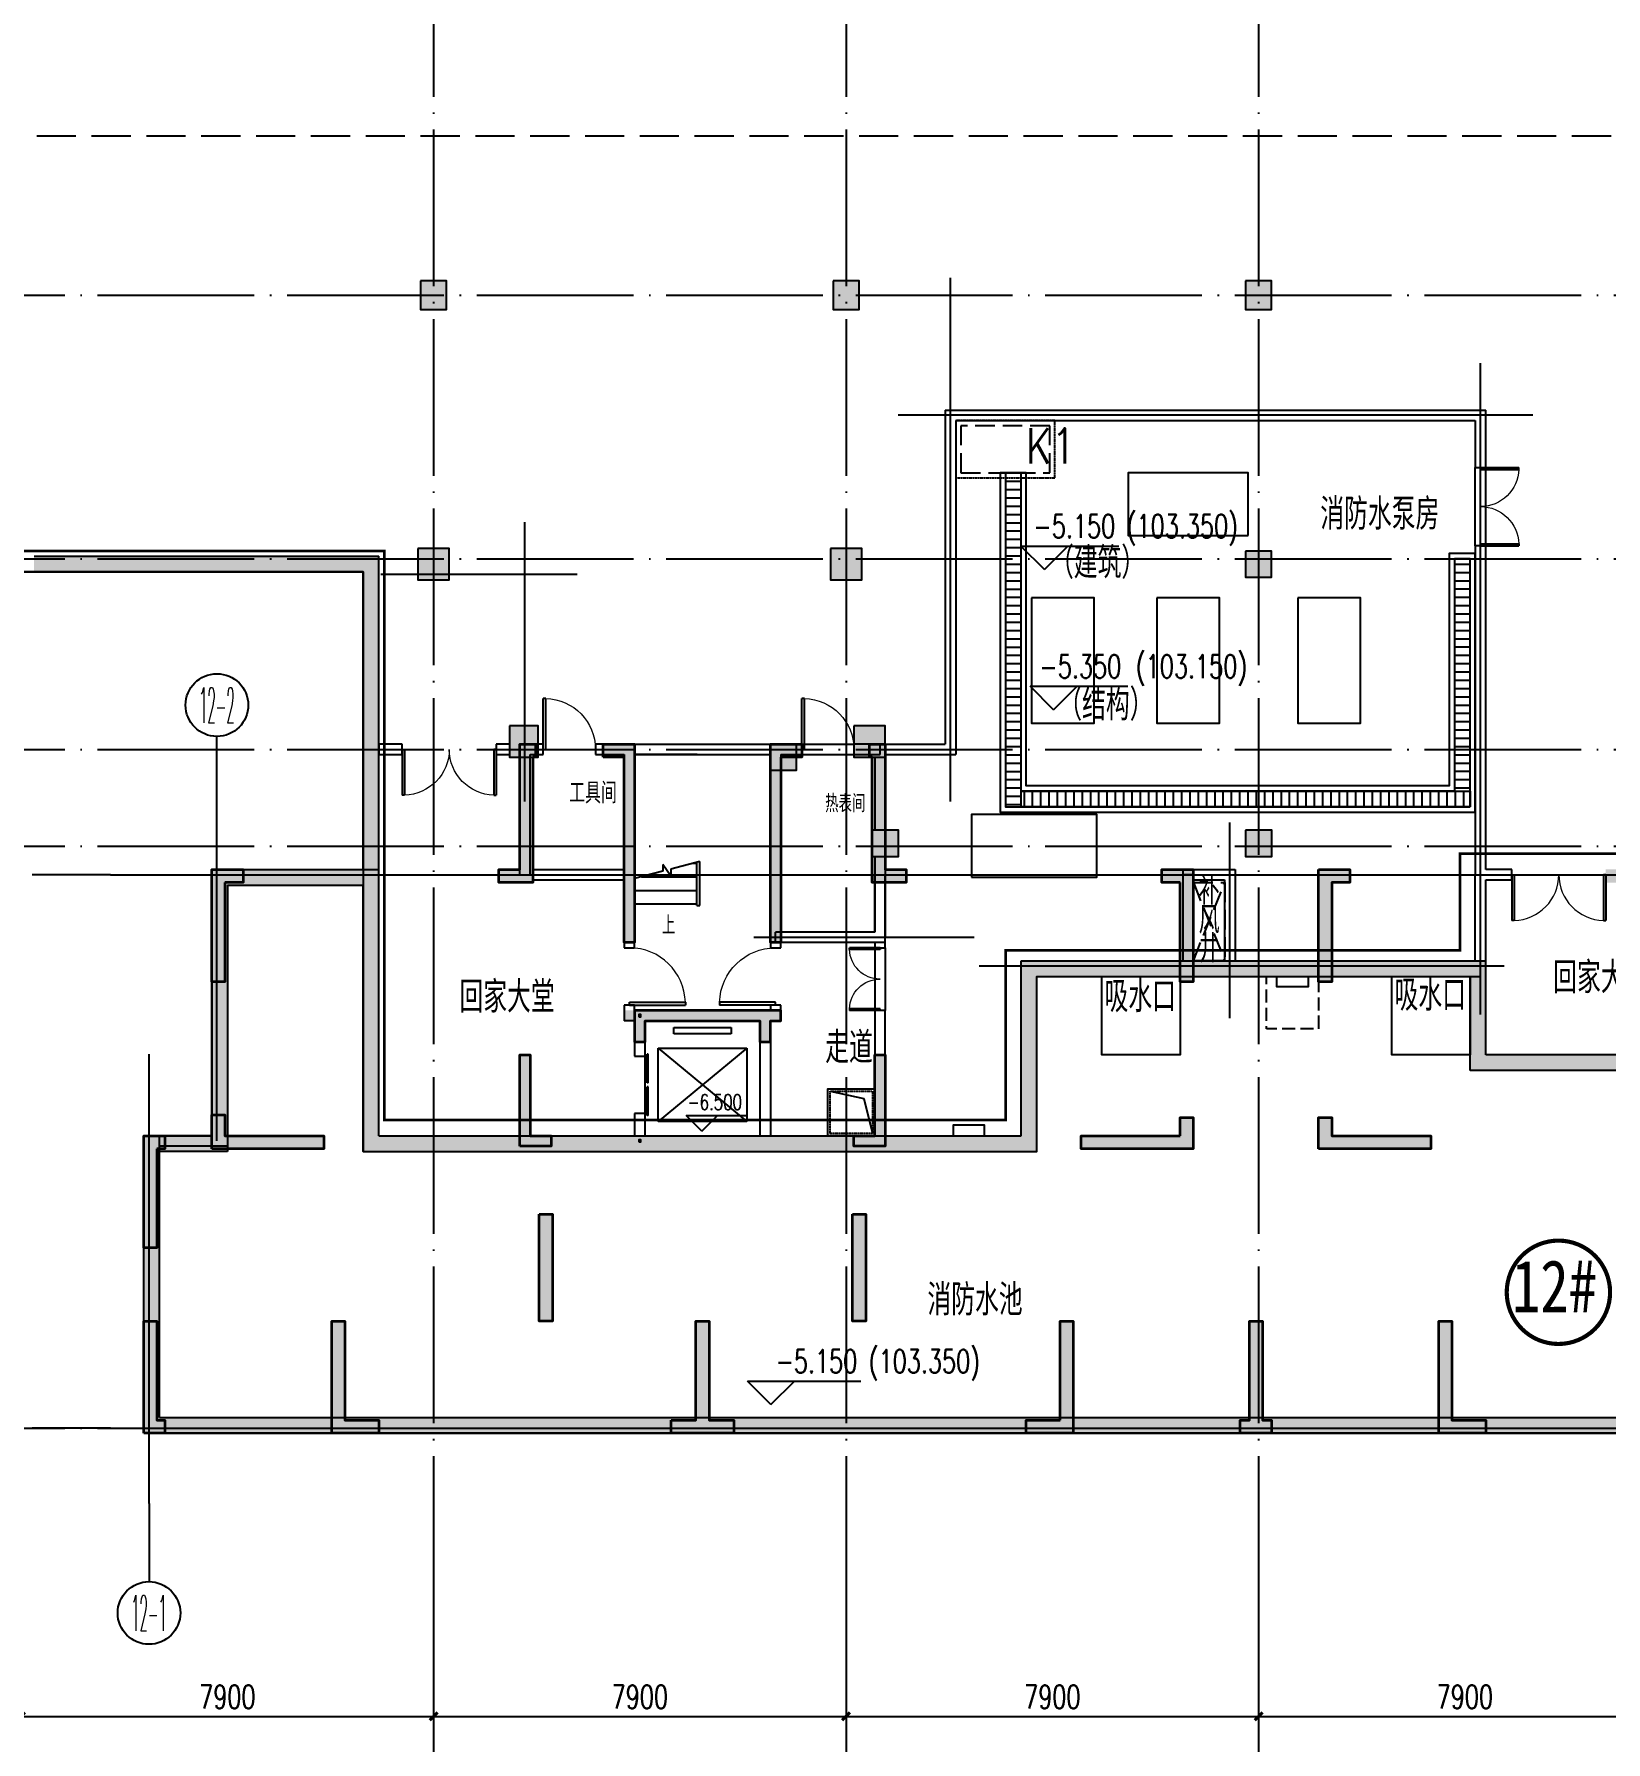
# Model space of a CAD drawing. Extents: x 290727 to 13733020, y 1731457 to 3643100.
# Drawn here: x 584762 to 614862, y 1749914 to 1782624 of the extents above; entities that cross this region are included whole.
import ezdxf
from ezdxf.enums import TextEntityAlignment as Align

# ---------------------------------------------------------------- set-up
doc = ezdxf.new("R2010")
doc.units = 0
doc.header["$LTSCALE"] = 10
doc.linetypes.add('DASH', pattern=[0.35, 0.25, -0.1])
doc.linetypes.add('DOTE', pattern=[2.42, 2, -0.2, 0.02, -0.2])
doc.layers.get('0').update_dxf_attribs({"linetype": 'CONTINUOUS'})
for name, color, linetype in [('-A-车行道路', 8, 'CONTINUOUS'), ('AXIS', 3, 'CONTINUOUS'), ('AXIS_TEXT', 7, 'CONTINUOUS'), ('COLUMN', 9, 'CONTINUOUS'), ('DIM_ELEV', 3, 'CONTINUOUS'), ('DIM_SYMB', 3, 'CONTINUOUS'), ('DOTE', 8, 'DOTE'), ('EVTR', 2, 'CONTINUOUS'), ('PROMPT', 1, 'CONTINUOUS'), ('PUB_HATCH', 8, 'CONTINUOUS'), ('PUB_TEXT', 7, 'CONTINUOUS'), ('STAIR', 2, 'CONTINUOUS'), ('TWT_水泵', 7, 'CONTINUOUS'), ('WALL', 255, 'CONTINUOUS'), ('WINDOW', 4, 'CONTINUOUS'), ('主楼楼号', 6, 'CONTINUOUS'), ('作业图', 4, 'CONTINUOUS'), ('文字', 4, 'CONTINUOUS'), ('水箱', 7, 'CONTINUOUS'), ('看线', 163, 'CONTINUOUS'), ('防火分区示意线', 4, 'CONTINUOUS'), ('防火分区线', 7, 'CONTINUOUS'), ('集水坑', 181, 'DASH'), ('风井', 211, 'CONTINUOUS')]:
    doc.layers.add(name, color=color, linetype=linetype)
doc.layers.add('DIM_MODI', color=6, linetype='CONTINUOUS', plot=False)
doc.layers.add('S_ConcWall', color=8, linetype='CONTINUOUS', lineweight=35)
doc.layers.add('TEXT', color=7, linetype='CONTINUOUS', lineweight=13)
doc.layers.get('0').off()
doc.styles.add('_HZTXT', font='simplex.shx', dxfattribs={"width": 0.8, "bigfont": 'HZTXT.shx'})
doc.styles.add('_TCH_AXIS', font='COMPLEX', dxfattribs={"bigfont": 'GBCBIG'})
doc.styles.add('_TCH_DIM', font='SIMPLEX', dxfattribs={"bigfont": 'GBCBIG'})
doc.styles.add('_TCH_DIM_T3', font='SIMPLEX', dxfattribs={"width": 0.705882, "bigfont": 'GBCBIG'})
doc.styles.add('COMPLEX', font='COMPLEX')
doc.styles.add('HNSJY', font='HNSJY-07', dxfattribs={"width": 0.8, "bigfont": 'HNSJY-HZ'})
doc.styles.add('黑体', font='simhei.ttf', dxfattribs={"width": 0.7})
doc.dimstyles.new('_TCH_ARCH&&150', dxfattribs={"dimtxt": 446.25, "dimasz": 150, "dimexe": 375, "dimexo": 450, "dimgap": 150, "dimtad": 1, "dimdec": 0, "dimzin": 0, "dimdsep": 46, "dimtxsty": '_TCH_DIM_T3', "dimblk": 'ARCHTICK', "dimcen": 0.09, "dimclrt": 7, "dimazin": 2, "dimtfac": 1, "dimtdec": 0, "dimtix": 1, "dimtmove": 2, "dimatfit": 3, "dimfxl": 1, "dimtolj": 1, "dimtzin": 0, "dimarcsym": 0})
pattern_1 = [(180.002708, (0, 0), (0.007502, -158.75), [])]

# ---------------------------------------------------------------- blocks, each defined once
blk = doc.blocks.new('_ArchTick')
at = {"color": 0, "linetype": 'ByBlock', "const_width": 0.4}
blk.add_lwpolyline([(-0.5, -0.5), (0.5, 0.5)], dxfattribs=at)
blk = doc.blocks.new('*D112')
at = {"layer": 'AXIS', "color": 0, "linetype": 'Continuous', "lineweight": -2, "transparency": 16777216}
for p, q in [((99584, 11750), (99584, 9346)), ((107484, 11750), (107484, 9346)), ((99584, 9721), (107484, 9721))]:
    blk.add_line(p, q, dxfattribs=at)
at = {"layer": 'AXIS', "color": 0, "linetype": 'Continuous', "lineweight": -2, "transparency": 16777216, "xscale": 150, "yscale": 150, "zscale": 150, "rotation": 180}
blk.add_blockref('_ArchTick', (99584, 9721), dxfattribs=at)
at = {"layer": 'AXIS', "color": 0, "linetype": 'Continuous', "lineweight": -2, "transparency": 16777216, "xscale": 150, "yscale": 150, "zscale": 150}
blk.add_blockref('_ArchTick', (107484, 9721), dxfattribs=at)
at = {"layer": 'AXIS', "color": 7, "linetype": 'Continuous', "transparency": 16777216, "insert": (103534, 10095), "char_height": 446.2, "attachment_point": 5, "style": '_TCH_DIM_T3'}
blk.add_mtext('\\A1;7900', dxfattribs=at)
blk = doc.blocks.new('*D113')
at = {"layer": 'AXIS', "color": 0, "linetype": 'Continuous', "lineweight": -2, "transparency": 16777216}
for p, q in [((107484, 11750), (107484, 9346)), ((115384, 11750), (115384, 9346)), ((107484, 9721), (115384, 9721))]:
    blk.add_line(p, q, dxfattribs=at)
at = {"layer": 'AXIS', "color": 0, "linetype": 'Continuous', "lineweight": -2, "transparency": 16777216, "xscale": 150, "yscale": 150, "zscale": 150, "rotation": 180}
blk.add_blockref('_ArchTick', (107484, 9721), dxfattribs=at)
at = {"layer": 'AXIS', "color": 0, "linetype": 'Continuous', "lineweight": -2, "transparency": 16777216, "xscale": 150, "yscale": 150, "zscale": 150}
blk.add_blockref('_ArchTick', (115384, 9721), dxfattribs=at)
at = {"layer": 'AXIS', "color": 7, "linetype": 'Continuous', "transparency": 16777216, "insert": (111434, 10095), "char_height": 446.2, "attachment_point": 5, "style": '_TCH_DIM_T3'}
blk.add_mtext('\\A1;7900', dxfattribs=at)
blk = doc.blocks.new('*D114')
at = {"layer": 'AXIS', "color": 0, "linetype": 'Continuous', "lineweight": -2, "transparency": 16777216}
for p, q in [((115384, 11750), (115384, 9346)), ((123284, 11750), (123284, 9346)), ((115384, 9721), (123284, 9721))]:
    blk.add_line(p, q, dxfattribs=at)
at = {"layer": 'AXIS', "color": 0, "linetype": 'Continuous', "lineweight": -2, "transparency": 16777216, "xscale": 150, "yscale": 150, "zscale": 150, "rotation": 180}
blk.add_blockref('_ArchTick', (115384, 9721), dxfattribs=at)
at = {"layer": 'AXIS', "color": 0, "linetype": 'Continuous', "lineweight": -2, "transparency": 16777216, "xscale": 150, "yscale": 150, "zscale": 150}
blk.add_blockref('_ArchTick', (123284, 9721), dxfattribs=at)
at = {"layer": 'AXIS', "color": 7, "linetype": 'Continuous', "transparency": 16777216, "insert": (119334, 10095), "char_height": 446.2, "attachment_point": 5, "style": '_TCH_DIM_T3'}
blk.add_mtext('\\A1;7900', dxfattribs=at)
blk = doc.blocks.new('*D115')
at = {"layer": 'AXIS', "color": 0, "linetype": 'Continuous', "lineweight": -2, "transparency": 16777216}
for p, q in [((123284, 11750), (123284, 9346)), ((131184, 11750), (131184, 9346)), ((123284, 9721), (131184, 9721))]:
    blk.add_line(p, q, dxfattribs=at)
at = {"layer": 'AXIS', "color": 0, "linetype": 'Continuous', "lineweight": -2, "transparency": 16777216, "xscale": 150, "yscale": 150, "zscale": 150, "rotation": 180}
blk.add_blockref('_ArchTick', (123284, 9721), dxfattribs=at)
at = {"layer": 'AXIS', "color": 0, "linetype": 'Continuous', "lineweight": -2, "transparency": 16777216, "xscale": 150, "yscale": 150, "zscale": 150}
blk.add_blockref('_ArchTick', (131184, 9721), dxfattribs=at)
at = {"layer": 'AXIS', "color": 7, "linetype": 'Continuous', "transparency": 16777216, "insert": (127234, 10095), "char_height": 446.2, "attachment_point": 5, "style": '_TCH_DIM_T3'}
blk.add_mtext('\\A1;7900', dxfattribs=at)
blk = doc.blocks.new('_AXISO')
blk.add_circle((0, 0), 0.5)
at = {"layer": 'AXIS_TEXT', "style": 'COMPLEX', "width": 1.041667}
blk.add_attdef('A', text='', height=0.56, dxfattribs=at).set_placement((-0.25, -0.28), (0.25, -0.28), align=Align.FIT)
blk = doc.blocks.new('A$C1EDA5D86')
at = {"layer": 'AXIS'}
for p, q in [((8000, 20248), (8000, 21748)), ((5961, 19100), (4461, 19100)), ((5961, 8500), (4461, 8500)), ((6700, 7058), (6700, 5558))]:
    blk.add_line(p, q, dxfattribs=at)
at = {"layer": 'DOTE'}
for p, q in [((8000, 14000), (8000, 20248)), ((5961, 19100), (71664, 19100)), ((6700, 7058), (6700, 15662)), ((5961, 8500), (71664, 8500))]:
    blk.add_line(p, q, dxfattribs=at)
at = {"layer": 'AXIS'}
ref = blk.add_blockref('_AXISO', (8000, 22348), dxfattribs=dict(at, xscale=1200, yscale=1200, zscale=1200))
ref.add_attrib('A', '12-2', dxfattribs={"layer": 'AXIS_TEXT', "height": 678.8, "style": '_TCH_AXIS', "width": 0.28}).set_placement((7661, 22008), (8339, 22008), align=Align.FIT)
ref = blk.add_blockref('_AXISO', (6700, 4958), dxfattribs=dict(at, xscale=1200, yscale=1200, zscale=1200))
ref.add_attrib('A', '12-1', dxfattribs={"layer": 'AXIS_TEXT', "height": 678.8, "style": '_TCH_AXIS', "width": 0.3}).set_placement((6361, 4618), (7039, 4618), align=Align.FIT)
blk = doc.blocks.new('A$C36882DA5')
at = {"layer": 'TWT_水泵', "color": 8, "ltscale": 5}
blk.add_lwpolyline([(-4350, -2200), (-4350, -1000), (-6650, -1000), (-6650, -2200), (-4350, -2200)], dxfattribs=at)
at = {"layer": '文字', "color": 8, "linetype": 'Continuous', "flags": 128}
for points in [[(-8500, -3400), (-8500, -5800), (-7300, -5800), (-7300, -3400)], [(-6100, -3400), (-6100, -5800), (-4900, -5800), (-4900, -3400)], [(-3400, -3400), (-3400, -5800), (-2200, -5800), (-2200, -3400)], [(-9650, -8750), (-7250, -8750), (-7250, -7550), (-9650, -7550)]]:
    blk.add_lwpolyline(points, close=True, dxfattribs=at)
at = {"layer": '文字', "linetype": 'Continuous', "flags": 128}
for points in [[(-5650, -10650), (-5650, -12150), (-7150, -12150), (-7150, -10650)], [(-100, -10650), (-100, -12150), (-1600, -12150), (-1600, -10650)]]:
    blk.add_lwpolyline(points, close=True, dxfattribs=at)
at = {"layer": '水箱', "color": 4, "linetype": 'DASH', "ltscale": 100, "flags": 128}
blk.add_lwpolyline([(-4000, -10650), (-3000, -10650), (-3000, -11650), (-4000, -11650)], close=True, dxfattribs=at)
blk = doc.blocks.new('A$C0FD13E37')
h = blk.add_hatch(color=0)
h.dxf.hatch_style = 1
h.paths.add_polyline_path([(13575, 4200), (13825, 4200), (13825, 2150), (13575, 2150)])
h.paths.add_polyline_path([(7575, 4200), (7825, 4200), (7825, 2150), (7575, 2150)])
h.paths.add_polyline_path([(3600, 0), (3600, 2150), (3850, 2150), (3850, 250), (4500, 250), (4500, 0)])
h.paths.add_polyline_path([(8800, 12950), (8800, 13200), (9400, 13200), (9400, 9400), (9200, 9400), (9200, 12950)])
h.paths.add_polyline_path([(12200, 12950), (12200, 9400), (12000, 9400), (12000, 13200), (12600, 13200), (12600, 12950)])
h.paths.add_polyline_path([(7200, 5500), (7200, 7250), (7400, 7250), (7400, 5700), (7800, 5700), (7800, 5500)])
h.paths.add_polyline_path([(14000, 5700), (14000, 7250), (14200, 7250), (14200, 5500), (13600, 5500), (13600, 5700)])
h.paths.add_polyline_path([(0, 0), (0, 2150), (250, 2150), (250, 250), (400, 250), (400, 0)])
h.paths.add_polyline_path([(250, 5450), (250, 3550), (0, 3550), (0, 5700), (400, 5700), (400, 5450)])
h.paths.add_polyline_path([(10100, 250), (10575, 250), (10575, 2150), (10825, 2150), (10825, 250), (11300, 250), (11300, 0), (10575, 0), (10100, 0)])
h.paths.add_polyline_path([(17550, 250), (17550, 2150), (17800, 2150), (17800, 0), (16900, 0), (16900, 250)])
h.paths.add_polyline_path([(19850, 5700), (19850, 6050), (20100, 6050), (20100, 5450), (17950, 5450), (17950, 5700)])
h.paths.add_polyline_path([(7450, 12950), (7450, 10550), (6800, 10550), (6800, 10800), (7200, 10800), (7200, 13200), (7500, 13200), (7500, 12950)])
h.paths.add_polyline_path([(14200, 13200), (14200, 10800), (14600, 10800), (14600, 10550), (13950, 10550), (13950, 12950), (13900, 12950), (13900, 13200)])
h.paths.add_polyline_path([(19850, 10550), (19500, 10550), (19500, 10800), (20100, 10800), (20100, 8650), (19850, 8650)])
h.paths.add_polyline_path([(1300, 5450), (1300, 6100), (1550, 6100), (1550, 5700), (3450, 5700), (3450, 5450)])
h.paths.add_polyline_path([(1550, 10550), (1550, 8650), (1300, 8650), (1300, 10800), (1900, 10800), (1900, 10550)])
h.paths.add_polyline_path([(28775, 4200), (29025, 4200), (29025, 2150), (28775, 2150)])
h.paths.add_polyline_path([(34775, 4199), (35025, 4199), (35025, 2149), (34775, 2149)])
h.paths.add_polyline_path([(38750, 250), (38750, 2149), (39000, 2149), (39000, 0), (38100, 0), (38100, 250)])
h.paths.add_polyline_path([(33400, 12949), (33800, 12949), (33800, 13199), (33200, 13199), (33200, 9399), (33400, 9399)])
h.paths.add_polyline_path([(30600, 13200), (30600, 9400), (30400, 9400), (30400, 12950), (30000, 12950), (30000, 13200)])
h.paths.add_polyline_path([(35200, 5700), (35200, 7249), (35400, 7249), (35400, 5500), (34800, 5500), (34800, 5700)])
h.paths.add_polyline_path([(28400, 5500), (28400, 7250), (28600, 7250), (28600, 5700), (29000, 5700), (29000, 5500)])
h.paths.add_polyline_path([(31300, 250), (31774, 250), (31775, 2150), (32025, 2150), (32024, 250), (32500, 250), (32500, 0), (32024, 0), (31300, 0)])
h.paths.add_polyline_path([(24800, 0), (24800, 2150), (25050, 2150), (25050, 250), (25700, 250), (25700, 0)])
h.paths.add_polyline_path([(22500, 5450), (22500, 6050), (22750, 6050), (22750, 5700), (24650, 5700), (24650, 5450)])
h.paths.add_polyline_path([(22500, 10800), (23100, 10800), (23100, 10550), (22750, 10550), (22750, 8650), (22500, 8650)])
h.paths.add_polyline_path([(28650, 12950), (28650, 10550), (28000, 10550), (28000, 10800), (28400, 10800), (28400, 13200), (28700, 13200), (28700, 12950)])
h.paths.add_polyline_path([(35400, 13199), (35400, 10799), (35800, 10799), (35800, 10549), (35150, 10549), (35150, 12949), (35100, 12949), (35100, 13199)])
h.paths.add_polyline_path([(41050, 5700), (41050, 6099), (41300, 6099), (41300, 5450), (39150, 5450), (39150, 5700)])
h.paths.add_polyline_path([(41300, 10799), (41300, 8649), (41050, 8649), (41050, 10549), (40700, 10549), (40700, 10799)])
h.paths.add_polyline_path([(42350, 5450), (42200, 5450), (42200, 5700), (42600, 5700), (42600, 3549), (42350, 3549)])
h.paths.add_polyline_path([(42600, 0), (42200, 0), (42200, 250), (42350, 250), (42350, 2149), (42600, 2149)])
h.paths.add_polyline_path([(21600, 0), (21175, 0), (21000, 0), (21000, 250), (21175, 250), (21175, 2150), (21425, 2150), (21425, 250), (21600, 250)])
h.paths.add_polyline_path([(30600, 8100), (30400, 8100), (30400, 7900), (30600, 7900), (30600, 7500), (30800, 7500), (30800, 7900), (33000, 7899), (33000, 7500), (33200, 7500), (33200, 7900), (33200, 7900), (33200, 8099)])
h.paths.add_polyline_path([(56275, 4200), (56525, 4200), (56525, 2150), (56275, 2150)])
h.paths.add_polyline_path([(50275, 4200), (50525, 4200), (50525, 2150), (50275, 2150)])
h.paths.add_polyline_path([(46300, 0), (46300, 2150), (46550, 2150), (46550, 250), (47200, 250), (47200, 0)])
h.paths.add_polyline_path([(51500, 12950), (51500, 13200), (52100, 13200), (52100, 9400), (51900, 9400), (51900, 12950)])
h.paths.add_polyline_path([(54900, 12950), (54900, 9400), (54700, 9400), (54700, 13200), (55300, 13200), (55300, 12950)])
h.paths.add_polyline_path([(49900, 5500), (49900, 7250), (50100, 7250), (50100, 5700), (50500, 5700), (50500, 5500)])
h.paths.add_polyline_path([(56700, 5700), (56700, 7250), (56900, 7250), (56900, 5500), (56300, 5500), (56300, 5700)])
h.paths.add_polyline_path([(42700, 0), (42700, 2150), (42950, 2150), (42950, 250), (43100, 250), (43100, 0)])
h.paths.add_polyline_path([(42950, 5450), (42950, 3550), (42700, 3550), (42700, 5700), (43100, 5700), (43100, 5450)])
h.paths.add_polyline_path([(52800, 250), (53275, 250), (53275, 2150), (53525, 2150), (53525, 250), (54000, 250), (54000, 0), (53275, 0), (52800, 0)])
h.paths.add_polyline_path([(60250, 250), (60250, 2150), (60500, 2150), (60500, 0), (59600, 0), (59600, 250)])
h.paths.add_polyline_path([(62550, 5700), (62550, 6050), (62800, 6050), (62800, 5450), (60300, 5450), (60300, 5700)])
h.paths.add_polyline_path([(50150, 12950), (50150, 10550), (49500, 10550), (49500, 10800), (49900, 10800), (49900, 13200), (50200, 13200), (50200, 12950)])
h.paths.add_polyline_path([(56900, 13200), (56900, 10800), (57300, 10800), (57300, 10550), (56650, 10550), (56650, 12950), (56600, 12950), (56600, 13200)])
h.paths.add_polyline_path([(62550, 10550), (62200, 10550), (62200, 10800), (62800, 10800), (62800, 8650), (62550, 8650)])
h.paths.add_polyline_path([(44000, 5450), (44000, 6100), (44250, 6100), (44250, 5700), (46500, 5700), (46500, 5450)])
h.paths.add_polyline_path([(44250, 10550), (44250, 8650), (44000, 8650), (44000, 10800), (44600, 10800), (44600, 10550)])
h.paths.add_polyline_path([(63850, 0), (63675, 0), (63675, 250), (63850, 250), (63850, 2150), (64100, 2150), (64100, 250), (64100, 0)])
h.paths.add_polyline_path([(63850, 3549), (63850, 5450), (63700, 5450), (63700, 5700), (64100, 5700), (64100, 3549)])
h.paths.add_polyline_path([(52100, 8100), (51900, 8100), (51900, 7900), (52100, 7900), (52100, 7500), (52300, 7500), (52300, 7900), (54500, 7900), (54500, 7500), (54700, 7500), (54700, 7900), (54900, 7900), (54900, 8100)])
h.paths.add_polyline_path([(9600, 7900), (11800, 7900)], flags=17)
edge = h.paths.add_edge_path()
edge.add_line((11800, 7500), (11800, 7900))
edge.add_line((11800, 7500), (11800, 7900))
edge = h.paths.add_edge_path()
edge.add_line((12000, 8100), (9400, 8100))
edge.add_line((9400, 8100), (9200, 8100))
edge.add_line((9200, 8100), (9200, 7900))
edge.add_line((9200, 7900), (9400, 7900))
h = blk.add_hatch(color=0)
h.dxf.hatch_style = 1
h.paths.add_polyline_path([(9400, 8100), (9400, 7900), (9400, 7900), (9400, 7500), (9600, 7500), (9600, 7900), (11800, 7900), (11800, 7500), (12000, 7500), (12000, 7900), (12200, 7900), (12200, 8100)])
at = {"layer": 'S_ConcWall', "color": 0, "lineweight": 35, "ltscale": 1}
for points in [[(7450, 12950), (7450, 10550), (6800, 10550), (6800, 10800), (7200, 10800), (7200, 13200), (7500, 13200), (7500, 12950)], [(8800, 12950), (8800, 13200), (9400, 13200), (9400, 9400), (9200, 9400), (9200, 12950)], [(12200, 12950), (12200, 9400), (12000, 9400), (12000, 13200), (12600, 13200), (12600, 12950)], [(14200, 13200), (14200, 10800), (14600, 10800), (14600, 10550), (13950, 10550), (13950, 12950), (13900, 12950), (13900, 13200)], [(1550, 10550), (1550, 8650), (1300, 8650), (1300, 10800), (1900, 10800), (1900, 10550)], [(19850, 10550), (19500, 10550), (19500, 10800), (20100, 10800), (20100, 8650), (19850, 8650)], [(22500, 10800), (23100, 10800), (23100, 10550), (22750, 10550), (22750, 8650), (22500, 8650)], [(7200, 5500), (7200, 7250), (7400, 7250), (7400, 5700), (7800, 5700), (7800, 5500)], [(14000, 5700), (14000, 7250), (14200, 7250), (14200, 5500), (13600, 5500), (13600, 5700)], [(1300, 5450), (1300, 6100), (1550, 6100), (1550, 5700), (3450, 5700), (3450, 5450)], [(19850, 5700), (19850, 6050), (20100, 6050), (20100, 5450), (17950, 5450), (17950, 5700)], [(22500, 5450), (22500, 6050), (22750, 6050), (22750, 5700), (24650, 5700), (24650, 5450)], [(250, 5450), (250, 3550), (0, 3550), (0, 5700), (400, 5700), (400, 5450)], [(7575, 4200), (7825, 4200), (7825, 2150), (7575, 2150)], [(13575, 4200), (13825, 4200), (13825, 2150), (13575, 2150)], [(0, 0), (0, 2150), (250, 2150), (250, 250), (400, 250), (400, 0)], [(3600, 0), (3600, 2150), (3850, 2150), (3850, 250), (4500, 250), (4500, 0)], [(10100, 250), (10575, 250), (10575, 2150), (10825, 2150), (10825, 250), (11300, 250), (11300, 0), (10575, 0), (10100, 0)], [(17550, 250), (17550, 2150), (17800, 2150), (17800, 0), (16900, 0), (16900, 250)], [(21600, 0), (21175, 0), (21000, 0), (21000, 250), (21175, 250), (21175, 2150), (21425, 2150), (21425, 250), (21600, 250)], [(24800, 0), (24800, 2150), (25050, 2150), (25050, 250), (25700, 250), (25700, 0)]]:
    blk.add_lwpolyline(points, close=True, dxfattribs=at)
blk.add_lwpolyline([(9400, 8100), (9400, 7900), (9400, 7900), (9400, 7500), (9600, 7500), (9600, 7900), (11800, 7900), (11800, 7500), (12000, 7500), (12000, 7900), (12200, 7900), (12200, 8100), (9400, 8100)], dxfattribs=at)
blk = doc.blocks.new('A$C40B84A1C')
at = {"layer": 'DIM_SYMB'}
blk.add_lwpolyline([(525, 2010, 0, 0, 0), (525, 2360, 80, 0, 0), (525, 2660, 0, 0, 0)], format="xyseb", dxfattribs=at)
at = {"layer": 'STAIR'}
for p, q in [((1150, 2955), (593, 2808)), ((1150, 2140), (1150, 2955)), ((1150, 2110), (1150, 2955)), ((438, 2767), (-100, 2625)), ((-100, 2140), (-100, 2625)), ((33, 2660), (1090, 2660)), ((439, 2894), (438, 2767)), ((592, 2673), (439, 2894)), ((593, 2808), (592, 2673)), ((1017, 2920), (1090, 2920)), ((1090, 2110), (1090, 2939)), ((-100, 2400), (1090, 2400)), ((-100, 2140), (1090, 2140)), ((1090, 2110), (1150, 2110))]:
    blk.add_line(p, q, dxfattribs=at)
at = {"layer": 'PUB_TEXT', "style": '_TCH_DIM'}
blk.add_text('上', height=357, dxfattribs=at).set_placement((421, 1555))
blk = doc.blocks.new('$DorLib2D$00000127')
at = {"color": 0, "linetype": 'Continuous'}
for p, q in [((-0.033, 0.795, -93.75), (-0.533, 0.795, -93.75)), ((-0.533, 0.795, -93.75), (-0.533, 0.69, -93.75)), ((-0.033, 0.69, -93.75), (-0.533, 0.69, -93.75)), ((-0.033, 0.795, -93.75), (-0.033, 0.69, -93.75)), ((0.033, 0.795, -93.75), (0.033, 0.69, -93.75)), ((0.533, 0.795, -93.75), (0.033, 0.795, -93.75)), ((0.533, 0.69, -93.75), (0.033, 0.69, -93.75)), ((0.533, 0.795, -93.75), (0.533, 0.69, -93.75)), ((0.5, 0.5, -93.75), (-0.5, 0.5, -93.75))]:
    blk.add_line(p, q, dxfattribs=at)
blk = doc.blocks.new('$DorLib2D$00000001')
for p, q in [((0.45, 0.975), (0.5, 0.975)), ((0.45, 0), (0.45, 0.975)), ((0.5, 0), (0.5, 0.975)), ((0.5, 0), (0.45, 0))]:
    blk.add_line(p, q)
at = {"lineweight": 13}
blk.add_arc((0.475, 0), 0.975, 91.4693, 180, dxfattribs=at)
blk = doc.blocks.new('A$C26CF02E8')
at = {"layer": '风井', "linetype": 'DASH', "ltscale": 150}
for p, q in [((116415, 26565), (117015, 25065)), ((116415, 25065), (117015, 26565))]:
    blk.add_line(p, q, dxfattribs=at)
blk.add_lwpolyline([(117015, 25065), (116415, 25065), (116415, 26565), (117015, 26565)], close=True, dxfattribs=at)
blk = doc.blocks.new('_FZH')
blk.add_lwpolyline([(-0.5, -0.5), (0.5, -0.5), (0.5, 0.5), (-0.5, 0.5)], close=True)
at = {"layer": 'PUB_HATCH'}
blk.add_solid([(-0.5, -0.5), (0.5, -0.5), (-0.5, 0.5), (0.5, 0.5)], dxfattribs=at)
blk = doc.blocks.new('$DorLib2D$00000002')
for p, q in [((-0.5, 0), (-0.5, 0.4875)), ((-0.475, 0.4875), (-0.5, 0.4875)), ((-0.475, 0), (-0.475, 0.4875)), ((0.475, 0), (0.475, 0.4875)), ((0.475, 0.4875), (0.5, 0.4875)), ((0.5, 0), (0.5, 0.4875)), ((-0.5, 0), (-0.475, 0)), ((0.5, 0), (0.475, 0))]:
    blk.add_line(p, q)
at = {"lineweight": 13}
for centre, start, end in [((-0.4875, 0), 0, 88.53072), ((0.4875, 0), 91.46928, 180)]:
    blk.add_arc(centre, 0.4875, start, end, dxfattribs=at)
blk = doc.blocks.new('A$C55C93FC2')
at = {"layer": 'AXIS', "linetype": 'Continuous'}
for p, q in [((107484.1, 12200), (107484.1, 7471.4)), ((115384.1, 12200), (115384.1, 7471.4)), ((123284.1, 12200), (123284.1, 7471.4))]:
    blk.add_line(p, q, dxfattribs=at)
at = {"layer": 'DOTE', "linetype": 'DOTE', "ltscale": 150}
for p, q in [((107484.1, 127235.5), (107484.1, 12200)), ((115384.1, 127235.5), (115384.1, 12200)), ((123284.1, 127235.5), (123284.1, 12200)), ((10299.5, 36942.4), (252290.8, 36942.4)), ((10299.5, 31892.4), (252290.8, 31892.4)), ((10299.5, 28242.4), (252290.8, 28242.4)), ((10299.5, 26392.4), (252290.8, 26392.4)), ((10299.5, 15242.4), (252290.8, 15242.4))]:
    blk.add_line(p, q, dxfattribs=at)
at = {"layer": 'AXIS', "linetype": 'Continuous'}
for p1, p2, picture, middle in [((99584.1, 12200), (107484.1, 12200), '*D112', (103534.1, 10094.5)), ((107484.1, 12200), (115384.1, 12200), '*D113', (111434.1, 10094.5)), ((115384.1, 12200), (123284.1, 12200), '*D114', (119334.1, 10094.5)), ((123284.1, 12200), (131184.1, 12200), '*D115', (127234.1, 10094.5))]:
    dim = blk.add_aligned_dim(p1=p1, p2=p2, distance=-2478.6, dimstyle='_TCH_ARCH&&150', dxfattribs=at)
    dim.commit()
    dim.dimension.update_dxf_attribs({"geometry": picture, "text_midpoint": middle})
blk = doc.blocks.new('车库建筑作业图')
at = {"layer": 'PUB_HATCH', "linetype": 'Continuous'}
for points in [[(584762, 2158380), (584762, 2158080), (591062, 2158080), (591362, 2158380)], [(591162, 2152246), (591362, 2152280), (591362, 2158380), (591062, 2158080), (591062, 2152380)], [(588462, 2152080), (588162, 2152380), (588162, 2147280), (588462, 2146980)], [(588162, 2152380), (588462, 2152080), (591062, 2152080), (591362, 2152380)], [(588162, 2152380), (588462, 2152080), (591062, 2152080), (591162, 2152246), (591062, 2152380)], [(588462, 2152080), (588162, 2152380), (588162, 2147080), (588462, 2147080)], [(591062, 2146980), (591362, 2147280), (591362, 2152380), (591062, 2152080)], [(591062, 2146980), (591362, 2147280), (591362, 2152280), (591162, 2152246), (591062, 2152080)], [(603662, 2150630), (603962, 2150330), (606862, 2150330), (606862, 2150630)], [(603662, 2147280), (603962, 2146980), (603962, 2150330), (603662, 2150630)], [(603662, 2150630), (603962, 2150330), (606862, 2150330), (606862, 2150630)], [(603662, 2147280), (603962, 2146980), (603962, 2150330), (603662, 2150630)], [(606862, 2150630), (606862, 2150330), (612262, 2150330), (612562, 2150630)], [(606862, 2150630), (606862, 2150330), (607662, 2150330), (607662, 2150630)], [(607662, 2150630), (607662, 2150330), (612262, 2150330), (612562, 2150630)], [(612262, 2148530), (612562, 2148830), (612562, 2150630), (612262, 2150330)], [(612262, 2148530), (612562, 2148830), (612562, 2150630), (612262, 2150330)], [(615163, 2148530), (615463, 2148830), (612562, 2148830), (612262, 2148530)], [(615163, 2148530), (615463, 2148830), (612562, 2148830), (612262, 2148530)], [(586862, 2141580), (587162, 2141880), (587162, 2146980), (586862, 2147280)], [(588462, 2146980), (588162, 2147280), (586862, 2147280), (587162, 2146980)], [(586862, 2141580), (587162, 2141880), (587162, 2147280), (586862, 2147280)], [(591362, 2147280), (591062, 2146980), (596362, 2146980), (596362, 2147280)], [(591362, 2147280), (591062, 2146980), (600962, 2146980), (600962, 2147280)], [(596362, 2147280), (596362, 2146980), (598762, 2146980), (598762, 2147280)], [(598762, 2147280), (598762, 2146980), (603962, 2146980), (603662, 2147280)], [(600962, 2147280), (600962, 2146980), (603962, 2146980), (603662, 2147280)], [(587162, 2141880), (586862, 2141580), (629362, 2141580), (629346, 2141780), (629212, 2141880)], [(587162, 2141880), (586862, 2141580), (629362, 2141580), (629346, 2141780), (629212, 2141880)]]:
    blk.add_hatch(color=256, dxfattribs=at).paths.add_polyline_path(points)
at = {"layer": '看线'}
h = blk.add_hatch(dxfattribs=at)
h.set_pattern_fill('ANSI31', color=256, scale=100, angle=495.0027, style=0)
h.set_pattern_definition(pattern_1)
h.paths.add_polyline_path([(603362, 2153580), (603662, 2153580), (603662, 2159980), (603362, 2159980)])
h = blk.add_hatch(dxfattribs=at)
h.set_pattern_fill('ANSI31', color=256, scale=100, angle=495.0027, style=0)
h.set_pattern_definition(pattern_1)
h.paths.add_polyline_path([(611962, 2153880), (612262, 2153880), (612262, 2158330), (611962, 2158330)])
h = blk.add_hatch(dxfattribs=at)
h.set_pattern_fill('ANSI31', color=256, scale=100, angle=45, style=0)
h.set_pattern_definition([(90, (0, 0), (-158.75, 1e-14), [])])
h.paths.add_polyline_path([(612262, 2153580), (603662, 2153580), (603662, 2153880), (612262, 2153880)])
at = {"layer": '-A-车行道路', "linetype": 'DASH', "ltscale": 300}
blk.add_lwpolyline([(531262, 2166430), (694487, 2166430)], dxfattribs=at)
for points in [[(612362, 2153480), (612362, 2158430), (611862, 2158430), (611862, 2153980), (603762, 2153980), (603762, 2159980), (603262, 2159980), (603262, 2153480)], [(612262, 2153580), (612262, 2158330), (611962, 2158330), (611962, 2153880), (603662, 2153880), (603662, 2159980), (603362, 2159980), (603362, 2153580)], [(612262, 2153580), (603662, 2153580), (603662, 2153880), (612262, 2153880)], [(600862, 2148180), (600862, 2147280), (599962, 2147280), (599962, 2148180)]]:
    blk.add_lwpolyline(points, close=True)
blk.add_lwpolyline([(600007, 2148135), (600650, 2147996), (600817, 2147325)])
at = {"layer": 'DIM_ELEV'}
for p, q in [((604111, 2158125), (603661, 2158575)), ((603661, 2158575), (605536, 2158575)), ((604111, 2158125), (604561, 2158575)), ((604286, 2155440), (603836, 2155890)), ((603836, 2155890), (605711, 2155890)), ((604286, 2155440), (604736, 2155890)), ((597550, 2147370), (597250, 2147670)), ((597250, 2147670), (598404, 2147670)), ((597550, 2147370), (597850, 2147670)), ((598871, 2142129), (598421, 2142579)), ((598421, 2142579), (600596, 2142579)), ((598871, 2142129), (599321, 2142579))]:
    blk.add_line(p, q, dxfattribs=at)
at = {"layer": 'DIM_MODI', "linetype": 'Continuous'}
for p, q in [((591062, 2158080), (527913, 2158080)), ((591062, 2152380), (591062, 2158080)), ((588162, 2147280), (588162, 2152380)), ((588162, 2152380), (591062, 2152380)), ((586862, 2141580), (586862, 2147280)), ((586862, 2147280), (588162, 2147280)), ((650962, 2141580), (586862, 2141580))]:
    blk.add_line(p, q, dxfattribs=at)
at = {"layer": 'DOTE', "linetype": 'Continuous', "ltscale": 150}
for p, q in [((602312, 2153680), (602312, 2163715)), ((612462, 2149601), (612462, 2162080)), ((613462, 2161080), (601312, 2161080)), ((594162, 2153680), (594162, 2159030)), ((595162, 2158030), (591401, 2158030)), ((607662, 2149530), (607662, 2153280)), ((598545, 2151080), (602766, 2151080)), ((612918, 2150530), (602862, 2150530))]:
    blk.add_line(p, q, dxfattribs=at)
at = {"layer": 'EVTR'}
for p, q in [((597012, 2149230), (597012, 2149355)), ((597012, 2149355), (598112, 2149355)), ((598112, 2149230), (597012, 2149230)), ((598112, 2149355), (598112, 2149230)), ((596712, 2148955), (598412, 2148955)), ((596712, 2147555), (596712, 2148955)), ((596712, 2148955), (598412, 2147555)), ((598412, 2148955), (596712, 2147555)), ((598412, 2148955), (598412, 2147555)), ((598412, 2147555), (596712, 2147555))]:
    blk.add_line(p, q, dxfattribs=at)
at = {"layer": 'PROMPT'}
for p, q in [((596342, 2149560), (596382, 2149600)), ((596342, 2149600), (596382, 2149560)), ((596342, 2147160), (596382, 2147200)), ((596342, 2147200), (596382, 2147160))]:
    blk.add_line(p, q, dxfattribs=at)
for points in [[(596342, 2149560), (596382, 2149560), (596382, 2149600), (596342, 2149600)], [(596342, 2147160), (596382, 2147160), (596382, 2147200), (596342, 2147200)]]:
    blk.add_lwpolyline(points, close=True, dxfattribs=at)
at = {"layer": 'PUB_TEXT'}
for p, q in [((606962, 2150630), (606962, 2152130)), ((607562, 2152130), (607562, 2150630)), ((607562, 2150630), (606962, 2150630)), ((607167, 2150630), (608376, 2150630))]:
    blk.add_line(p, q, dxfattribs=at)
at = {"layer": 'WALL', "linetype": 'Continuous'}
for p, q in [((602212, 2161180), (602212, 2154780)), ((602212, 2161180), (612562, 2161180)), ((612562, 2160080), (612562, 2161180)), ((602412, 2160980), (602412, 2154580)), ((602412, 2160980), (612362, 2160980)), ((612362, 2160980), (612362, 2160080)), ((612362, 2160080), (612562, 2160080)), ((612562, 2158580), (612362, 2158580)), ((612362, 2158580), (612362, 2152280)), ((612562, 2152380), (612562, 2158580)), ((584762, 2158380), (591362, 2158380)), ((591362, 2152280), (591362, 2158380)), ((584762, 2158080), (591062, 2158080)), ((591062, 2152380), (591062, 2158080)), ((601063, 2154780), (602212, 2154780)), ((600862, 2154530), (600862, 2153130)), ((601062, 2154530), (601062, 2153130)), ((601063, 2154580), (602412, 2154580)), ((588162, 2152380), (588162, 2147280)), ((588162, 2152380), (591362, 2152380)), ((588162, 2152380), (591062, 2152380)), ((588162, 2152380), (588162, 2147080)), ((591362, 2147280), (591362, 2152380)), ((600862, 2152630), (600862, 2151180)), ((601062, 2152630), (601062, 2151080)), ((606762, 2152380), (607762, 2152380)), ((606762, 2152380), (606762, 2150630)), ((607762, 2152380), (607762, 2150630)), ((588462, 2152080), (588462, 2146980)), ((588462, 2152080), (591062, 2152080)), ((588462, 2152080), (591062, 2152080)), ((588462, 2152080), (588462, 2147080)), ((591062, 2146980), (591062, 2152080)), ((591062, 2146980), (591062, 2152080)), ((591362, 2147280), (591362, 2152280)), ((606762, 2152280), (606762, 2150630)), ((606962, 2152280), (606762, 2152280)), ((606962, 2152280), (606962, 2150630)), ((606962, 2152180), (607562, 2152180)), ((606962, 2152180), (606962, 2150630)), ((607562, 2152180), (607562, 2150630)), ((612362, 2150630), (612362, 2152280)), ((612562, 2150630), (612562, 2152180)), ((601062, 2150880), (601062, 2151080)), ((600862, 2150980), (600862, 2150880)), ((600862, 2150880), (601062, 2150880)), ((603662, 2150630), (606862, 2150630)), ((603662, 2147280), (603662, 2150630)), ((603662, 2150630), (606862, 2150630)), ((603662, 2147280), (603662, 2150630)), ((606862, 2150630), (612562, 2150630)), ((606862, 2150630), (607662, 2150630)), ((607662, 2150630), (612562, 2150630)), ((612562, 2148830), (612562, 2150630)), ((612562, 2148830), (612562, 2150630)), ((603962, 2150330), (606862, 2150330)), ((603962, 2146980), (603962, 2150330)), ((603962, 2150330), (606862, 2150330)), ((603962, 2146980), (603962, 2150330)), ((606862, 2150330), (612262, 2150330)), ((606862, 2150330), (607662, 2150330)), ((607662, 2150330), (612262, 2150330)), ((612262, 2148530), (612262, 2150330)), ((612262, 2148530), (612262, 2150330)), ((601062, 2149680), (600862, 2149680)), ((600862, 2149680), (600862, 2147280)), ((601062, 2147280), (601062, 2149680)), ((615463, 2148830), (612562, 2148830)), ((615463, 2148830), (612562, 2148830)), ((615163, 2148530), (612262, 2148530)), ((615163, 2148530), (612262, 2148530)), ((586862, 2141580), (586862, 2147280)), ((588162, 2147280), (586862, 2147280)), ((586862, 2141580), (586862, 2147280)), ((586862, 2147280), (587162, 2147280)), ((587162, 2141880), (587162, 2147280)), ((588162, 2147280), (587162, 2147280)), ((591362, 2147280), (596362, 2147280)), ((591362, 2147280), (600962, 2147280)), ((596362, 2147280), (598762, 2147280)), ((598762, 2147280), (603662, 2147280)), ((600962, 2147280), (603662, 2147280)), ((588162, 2147080), (587162, 2147080)), ((587162, 2141880), (587162, 2146980)), ((588462, 2146980), (587162, 2146980)), ((588462, 2147080), (588162, 2147080)), ((591062, 2146980), (596362, 2146980)), ((591062, 2146980), (600962, 2146980)), ((596362, 2146980), (598762, 2146980)), ((598762, 2146980), (603962, 2146980)), ((600962, 2146980), (603962, 2146980)), ((587162, 2141880), (629212, 2141880)), ((587162, 2141880), (629212, 2141880)), ((586862, 2141580), (629362, 2141580)), ((586862, 2141580), (629362, 2141580))]:
    blk.add_line(p, q, dxfattribs=at)
at = {"layer": 'WALL'}
for p, q in [((591812, 2154780), (591362, 2154780)), ((591362, 2154780), (591362, 2154580)), ((591812, 2154580), (591812, 2154780)), ((593863, 2154780), (593612, 2154780)), ((593612, 2154780), (593612, 2154580)), ((594062, 2152280), (594062, 2154780)), ((594512, 2154780), (594062, 2154780)), ((594512, 2154580), (594512, 2154780)), ((596162, 2154780), (595512, 2154780)), ((595512, 2154780), (595512, 2154580)), ((596162, 2154780), (598962, 2154780)), ((599463, 2154780), (598962, 2154780)), ((599463, 2154580), (599463, 2154780)), ((600962, 2154780), (600463, 2154780)), ((600463, 2154780), (600463, 2154580)), ((600962, 2154580), (600962, 2154780)), ((591362, 2154580), (591812, 2154580)), ((593612, 2154580), (593863, 2154580)), ((594262, 2152280), (594262, 2154580)), ((594262, 2154580), (594512, 2154580)), ((595512, 2154580), (596062, 2154580)), ((596062, 2154580), (596062, 2150880)), ((596262, 2150880), (596262, 2154580)), ((596262, 2154580), (598862, 2154580)), ((598862, 2154580), (598862, 2151080)), ((599062, 2154580), (599062, 2151180)), ((599062, 2154580), (599463, 2154580)), ((600463, 2154580), (600962, 2154580)), ((594312, 2152380), (596062, 2152380)), ((594312, 2152380), (594312, 2152180)), ((596062, 2152380), (596062, 2152180)), ((613062, 2152380), (612562, 2152380)), ((613062, 2152180), (613062, 2152380)), ((594062, 2152280), (594262, 2152280)), ((594312, 2152180), (596062, 2152180)), ((600862, 2151180), (600862, 2152280)), ((600862, 2152280), (601062, 2152280)), ((601062, 2150980), (601062, 2152280)), ((612562, 2152180), (613062, 2152180)), ((598862, 2151080), (598862, 2150880)), ((600862, 2151180), (598962, 2151180)), ((598962, 2150980), (598962, 2151180)), ((600862, 2151180), (599062, 2151180)), ((596062, 2150880), (596262, 2150880)), ((598862, 2150880), (599062, 2150880)), ((600862, 2150980), (598962, 2150980)), ((601062, 2150980), (599062, 2150980)), ((599062, 2150880), (599062, 2150980)), ((596262, 2149780), (596062, 2149780)), ((596062, 2149780), (596062, 2149480)), ((596262, 2149680), (596262, 2149780)), ((599062, 2149780), (598862, 2149780)), ((598862, 2149780), (598862, 2149680)), ((599062, 2149480), (599062, 2149780)), ((596262, 2149480), (596062, 2149480)), ((596362, 2149680), (596262, 2149680)), ((596262, 2149480), (596262, 2148805)), ((598762, 2149680), (596362, 2149680)), ((596462, 2148805), (596462, 2149480)), ((598662, 2149480), (596462, 2149480)), ((598662, 2149480), (598662, 2147280)), ((598862, 2149680), (598762, 2149680)), ((599062, 2149480), (598862, 2149480)), ((598862, 2149480), (598862, 2147280)), ((596262, 2148805), (596462, 2148805)), ((596462, 2147705), (596262, 2147705)), ((596262, 2147705), (596262, 2147280)), ((596462, 2147280), (596462, 2147705))]:
    blk.add_line(p, q, dxfattribs=at)
at = {"layer": 'WINDOW', "linetype": 'Continuous'}
for p, q in [((612362, 2158580), (612362, 2160080)), ((612562, 2158580), (612562, 2160080)), ((600862, 2150880), (600862, 2149680)), ((601062, 2150880), (601062, 2149680))]:
    blk.add_line(p, q, dxfattribs=at)
at = {"layer": 'WINDOW'}
for p, q in [((599463, 2154780), (600463, 2154780)), ((599463, 2154580), (600463, 2154580))]:
    blk.add_line(p, q, dxfattribs=at)
for points in [[(597462, 2154580), (596262, 2154580)], [(609163, 2150330), (609163, 2150130), (608563, 2150130), (608563, 2150330)], [(602962, 2147280), (602962, 2147480), (602362, 2147480), (602362, 2147280)]]:
    blk.add_lwpolyline(points, dxfattribs=at)
at = {"layer": 'WINDOW', "linetype": 'DASH'}
blk.add_lwpolyline([(600817, 2148135), (600817, 2147325), (600007, 2147325), (600007, 2148135)], close=True, dxfattribs=at)
at = {"layer": '主楼楼号', "const_width": 79.2, "elevation": -1}
blk.add_lwpolyline([(612964, 2144281, 1), (614944, 2144281, 1)], format="xyb", close=True, dxfattribs=at)
at = {"layer": '文字', "linetype": 'Continuous'}
blk.add_line((607167, 2150630), (608376, 2150630), dxfattribs=at)
at = {"layer": '防火分区示意线', "color": 2, "linetype": 'DASH', "ltscale": 300, "const_width": 50}
blk.add_lwpolyline([(531569, 2170730), (531569, 2158480), (540533, 2158480), (540969, 2158480), (591469, 2158480), (591469, 2147580), (596169, 2147580), (596169, 2147580), (603369, 2147580), (603369, 2150830), (612069, 2150830), (612069, 2152680), (616969, 2152680), (616969, 2154680), (616969, 2155866), (616969, 2158580), (623619, 2158580), (623619, 2174180)], dxfattribs=at)
at = {"layer": '防火分区线', "linetype": 'Continuous', "flags": 128}
blk.add_lwpolyline([(531162, 2170330), (531162, 2158080), (540526, 2158080), (540962, 2158080), (591062, 2158080), (591062, 2146980), (596462, 2146980), (597069, 2146980), (603962, 2146980), (603962, 2150330), (612462, 2150330), (612462, 2152280), (617362, 2152280), (617362, 2154680), (617363, 2155866), (617363, 2158180), (624012, 2158180), (624012, 2174580)], dxfattribs=at)
at = {"layer": '集水坑', "color": 4}
blk.add_lwpolyline([(602412, 2160980), (602412, 2159880), (604312, 2159880), (604312, 2160980)], close=True, dxfattribs=at)
at = {"layer": '集水坑', "color": 4, "linetype": 'DASH', "ltscale": 150}
blk.add_lwpolyline([(602512, 2160880), (602512, 2159980), (604212, 2159980), (604212, 2160880)], close=True, dxfattribs=at)
at = {"color": 8}
blk.add_blockref('A$C0FD13E37', (586862, 2141580), dxfattribs=at)
blk.add_blockref('A$C40B84A1C', (596362, 2149580))
at = {"layer": 'COLUMN', "linetype": 'Continuous'}
for p, xscale, yscale, zscale, rotation in [((592412, 2163380), 550, 500, 500, 270), ((600312, 2163380), 550, 500, 500, 270), ((608212, 2163380), 550, 500, 500, 270), ((592412, 2158230), 600, 600, 600, 270), ((600312, 2158230), 600, 600, 600, 270), ((608212, 2158230), 500, 500, 500, 270), ((594138, 2154830), 600.0404211496934, 549.9999997199047, 549.9999997199047, 270.000000005936), ((600763, 2154830), 599.9806046835147, 600.0132050720276, 600.0132050720276, 270), ((599113, 2154530), 499.9958424991929, 500.4449341725559, 500.4449341725558, 270), ((601063, 2152880), 500, 500, 500, 270), ((608213, 2152880), 500, 500, 500, 270)]:
    blk.add_blockref('_FZH', p, dxfattribs=dict(at, xscale=xscale, yscale=yscale, zscale=zscale, rotation=rotation))
at = {"layer": 'WINDOW', "linetype": 'Continuous'}
for p, xscale, yscale, zscale, rotation in [((612462, 2159330), -1500, 1500, 1500, 270), ((592712, 2154680), -1800, 1800, 1800, 179.9999999998856), ((613962, 2152280), 1800, 1800, -1800, 180), ((600962, 2150280), -1200, 1200, 1200, 90.0000008271787)]:
    blk.add_blockref('$DorLib2D$00000002', p, dxfattribs=dict(at, xscale=xscale, yscale=yscale, zscale=zscale, rotation=rotation))
at = {"layer": 'WINDOW'}
for name, p, xscale, yscale, zscale, rotation in [('$DorLib2D$00000001', (595012, 2154680), -1000, 1000, -1000, 359.9999999998932), ('$DorLib2D$00000001', (599963, 2154680), -1000, 1000, -1000, 359.9999999997198), ('$DorLib2D$00000001', (596162, 2150330), 1100, 1100, 1100, 270), ('$DorLib2D$00000001', (598962, 2150330), -1100, 1100, 1100, 90), ('$DorLib2D$00000127', (596362, 2148255), 1100, 200, 1100, 270)]:
    blk.add_blockref(name, p, dxfattribs=dict(at, xscale=xscale, yscale=yscale, zscale=zscale, rotation=rotation))
at = {"layer": '文字', "linetype": 'Continuous'}
for name, p in [('A$C26CF02E8', (490548, 2125565)), ('A$C55C93FC2', (484928, 2126437)), ('A$C36882DA5', (612362, 2160980)), ('A$C1EDA5D86', (580262, 2133180))]:
    blk.add_blockref(name, p, dxfattribs=at)
at = {"layer": 'PUB_TEXT'}
for s, height, style, width, p in [('(103.350)', 446.2, '_TCH_DIM', 0.705882, (605686, 2158732)), ('-5.150', 446.2, '_TCH_DIM', 0.705882, (603901, 2158732)), ('-5.350', 446.2, '_TCH_DIM', 0.705882, (604016, 2156047)), ('(103.150)', 446.2, '_TCH_DIM', 0.705882, (605861, 2156047)), ('工具间', 400, 'HNSJY', 0.8, (595009, 2153646)), ('热表间', 337.6, 'HNSJY', 0.8, (599912, 2153475)), ('-6.500', 297.5, '_TCH_DIM', 0.705882, (597274, 2147775)), ('-5.150', 446.2, '_TCH_DIM', 0.705882, (598961, 2142737)), ('(103.350)', 446.2, '_TCH_DIM', 0.705882, (600746, 2142737))]:
    blk.add_text(s, height=height, dxfattribs=dict(at, style=style, width=width)).set_placement(p)
at = {"layer": 'TEXT', "style": '_HZTXT', "width": 0.8}
blk.add_text('K1', height=675, dxfattribs=at).set_placement((603758, 2160157))
at = {"layer": '主楼楼号', "style": '黑体', "width": 0.8}
blk.add_text('12#', height=1000, dxfattribs=at).set_placement((613062, 2143599, -1), align=Align.BOTTOM_LEFT)
at = {"layer": '文字', "linetype": 'Continuous', "style": 'HNSJY', "width": 0.8}
for s, height, p in [('消防水泵房', 600, (609394, 2158888)), ('（建筑）', 600, (604216, 2157954)), ('（结构）', 600, (604376, 2155236)), ('补', 525, (607065, 2151704)), ('风', 525, (607065, 2151153)), ('井', 525, (607065, 2150602)), ('回家大堂', 600, (613854, 2150009)), ('回家大堂', 600, (592907, 2149638)), ('吸水口', 600, (605261, 2149647)), ('吸水口', 600, (610816, 2149673)), ('走道', 600, (599912, 2148667)), ('消防水池', 600, (601869, 2143837))]:
    blk.add_text(s, height=height, dxfattribs=at).set_placement(p)

msp = doc.modelspace()

# ---------------------------------------------------------------- block references
at = {"layer": '作业图', "linetype": 'Continuous'}
msp.add_blockref('车库建筑作业图', (0, -385756), dxfattribs=at)

doc.saveas('drawing.dxf')
